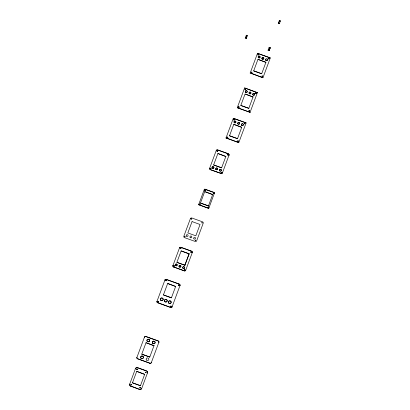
<?xml version="1.0" encoding="UTF-8"?>
<svg xmlns="http://www.w3.org/2000/svg" width="410" height="410" viewBox="0 0 410 410"><rect width="100%" height="100%" fill="white"/><g stroke="black" fill="none" stroke-linecap="round" stroke-linejoin="round"><path stroke-width="0.61" d="M213.774 193.417C213.338 191.941 212.785 194.453 213.815 193.248M174.388 265.931L174.142 266.274L173.727 266.131M210.412 168.469L210.581 168.956L211.094 168.705M255.614 93.265L256.286 93.285L255.65 93.065M269.165 58.707C267.884 59.265 269.211 57.631 269.073 58.948C268.079 59.537 268.524 57.497 269.185 58.44M227.119 137.242L227.586 137.652M227.837 137.309L227.719 137.663M228.308 154.739L228.062 155.083L227.642 154.934M238.42 106.882L238.615 107.266L239.045 107.194M251.976 72.59C251.694 71.371 250.72 73.231 251.889 72.749C251.586 73.006 250.899 71.642 251.965 72.16M158.419 301.693L158.163 302.032L157.748 301.883M130.944 384.713L131.015 384.401M130.985 384.488L131.22 385.046L131.656 384.744M131.656 384.795L131.646 384.395M165.625 280.332L165.804 280.722L166.24 280.665M184.259 269.872C185.135 268.401 184.915 271.21 184.285 269.77M221.036 172.277L221.016 172.559M221.713 172.559C220.426 171.467 222.24 173.512 221.174 172.169M233.649 119.807L233.905 119.474L234.32 119.633M234.361 119.894L234.382 119.612M244.939 89.477L245.329 88.996L245.657 89.564M257.818 54.894C259.474 54.791 256.87 55.119 258.531 54.55M145.473 372.459C146.575 371.46 145.663 373.628 145.627 372.085M171.406 306.403L170.903 306.803L170.806 306.111M200.106 204.206L199.578 204.667L199.445 203.97M204.6 190.178C205.712 189.123 204.944 191.572 204.641 190.009C205.395 188.918 205.497 191.147 204.646 190.102M246.825 36.203C246.835 35.06 245.908 36.746 246.774 36.203M269.196 48.211C269.811 47.529 269.539 48.851 269.226 48.078M279.4 21.217L279.548 21.52L279.881 21.325M129.703 384.134L129.734 383.996A1.701 1.619 13.7 0 0 130.769 386.092L139.538 389.397A1.701 1.619 13.7 0 0 141.706 388.454L147.472 372.926A1.701 1.619 13.7 0 0 146.437 370.835L137.632 367.662A1.701 1.619 13.7 0 0 135.464 368.605L129.703 384.134A1.701 1.619 13.7 0 0 130.739 386.225M136.909 357.464L136.935 357.361A1.133 1.081 13.7 0 0 137.627 358.76L149.87 363.275A1.133 1.081 13.7 0 0 151.316 362.645L158.88 342.294A1.133 1.081 13.7 0 0 158.188 340.9L145.919 336.482A1.133 1.081 13.7 0 0 144.474 337.112L136.909 357.464A1.133 1.081 13.7 0 0 137.601 358.858M135.464 368.605L135.433 368.744A1.701 1.619 13.7 0 1 137.601 367.801L146.401 370.968A1.701 1.619 13.7 0 1 147.436 373.064L147.472 372.926M132.456 382.827L140.461 385.707L132.456 382.827L136.714 371.352L144.684 374.366L136.714 371.352M144.474 337.112L144.448 337.215A1.133 1.081 13.7 0 1 145.893 336.584L158.163 341.002A1.133 1.081 13.7 0 1 158.854 342.396L158.88 342.294M141.773 354.158L149.773 357.038L141.773 354.158L146.016 342.719L153.996 345.702L146.016 342.719M156.963 301.417L156.989 301.319A1.256 1.194 13.7 0 0 157.681 302.713L170.642 307.49A1.133 1.081 13.7 0 0 172.087 306.859L180.036 285.478A1.235 1.179 13.7 0 0 179.344 284.084L166.357 279.41A1.133 1.081 13.7 0 0 164.912 280.035L156.963 301.417A1.256 1.194 13.7 0 0 157.655 302.816M164.912 280.035L164.887 280.138A1.133 1.081 13.7 0 1 166.332 279.512L179.319 284.186A1.235 1.179 13.7 0 1 180.01 285.58L180.036 285.478M139.538 389.397L130.769 386.092M163.426 294.928L171.426 297.809L163.426 294.928L167.669 283.484L175.649 286.467L167.669 283.484M141.706 388.454L141.737 388.316A1.701 1.619 13.7 0 1 140.871 389.223M172.912 265.654L172.933 265.552A1.133 1.081 13.7 0 0 173.625 266.951L184.269 270.892A1.133 1.081 13.7 0 0 185.715 270.262L192.3 252.545A1.133 1.081 13.7 0 0 191.608 251.145L180.938 247.307A1.133 1.081 13.7 0 0 179.493 247.937L172.912 265.654A1.133 1.081 13.7 0 0 173.599 267.048M149.87 363.275L149.896 363.173A1.133 1.081 13.7 0 0 151.341 362.548L151.316 362.645M179.493 247.937L179.472 248.035A1.133 1.081 13.7 0 1 180.912 247.409L191.583 251.248A1.133 1.081 13.7 0 1 192.275 252.647L192.3 252.545M176.889 262.349L184.895 265.229L176.889 262.349L181.138 250.91L189.138 253.79L184.895 265.229M181.138 250.91L189.118 253.892M170.642 307.49L170.668 307.387A1.133 1.081 13.7 0 0 172.113 306.757L172.087 306.859M198.773 204.323L198.814 204.154A0.569 0.538 13.7 0 0 199.157 204.851L208.188 208.285A0.569 0.538 13.7 0 0 208.91 207.967L214.415 193.12A0.569 0.538 13.7 0 0 214.071 192.418L205 189.159A0.569 0.538 13.7 0 0 204.282 189.471L198.773 204.323A0.569 0.538 13.7 0 0 199.116 205.02M199.936 204.61L200.018 203.954M200.459 203.037L208.464 205.917L200.459 203.037L204.723 191.526M184.269 270.892L184.295 270.79A1.133 1.081 13.7 0 0 185.74 270.159L185.715 270.262M204.282 189.471L204.241 189.64A0.569 0.538 13.7 0 1 204.959 189.328L214.03 192.587A0.569 0.538 13.7 0 1 214.374 193.289L214.415 193.12M209.648 168.254L216.234 150.537A1.133 1.081 13.7 0 1 217.679 149.906L228.349 153.745A1.133 1.081 13.7 0 1 229.036 155.144L222.456 172.861A1.133 1.081 13.7 0 1 221.01 173.491L210.34 169.648A1.133 1.081 13.7 0 1 209.648 168.254L209.674 168.151A1.133 1.081 13.7 0 0 210.104 169.417M205.302 190.337L205.364 190.081M210.34 169.648L221.036 173.389A1.133 1.081 13.7 0 0 222.481 172.759L222.456 172.861M216.234 150.537L216.208 150.639A1.133 1.081 13.7 0 1 217.654 150.009L228.324 153.847A1.133 1.081 13.7 0 1 229.016 155.246L229.036 155.144M213.63 164.948L221.631 167.828L213.63 164.948L217.879 153.509L225.854 156.492L217.879 153.509M245.226 38.156L246.307 35.219L247.373 35.598L246.292 38.535L245.226 38.156L245.462 37.356L246.528 37.74L246.43 38.13M245.364 37.746L245.462 37.356M246.307 35.219L247.373 35.598M246.292 38.535L246.528 37.74M208.188 208.285L208.229 208.116A0.569 0.538 13.7 0 0 208.951 207.798L208.91 207.967M208.429 207.142C206.922 207.281 209.443 207.798 208.208 206.881C207.035 207.475 209.044 208.218 208.434 206.947M225.982 138.042L233.321 118.3L246.123 122.908L238.784 142.649L226.007 137.945L238.225 142.342M205.297 191.731L212.687 194.576L204.682 191.695M213.384 193.607L213.764 193.325M233.321 118.3L246.123 122.908M229.518 135.787L237.518 138.667L229.518 135.787L233.767 124.343L241.741 127.325L233.767 124.343M237.272 107.712L250.079 112.319L237.272 107.712L244.621 87.935L257.393 92.68L244.621 87.935M240.808 105.457L248.814 108.337L240.808 105.457L245.067 93.982L253.037 96.996L245.636 94.187M250.151 73.129L257.506 53.32L270.308 57.928L262.954 77.736L250.192 72.96M257.506 53.32L270.308 57.928M253.687 70.874L261.688 73.754L253.687 70.874L257.951 59.363L265.952 62.243L261.688 73.754M257.951 59.363L265.911 62.412M268.094 50.271L268.376 49.328L269.442 49.712L269.16 50.655L268.094 50.271L269.16 47.355L270.231 47.739L269.16 50.655M269.16 47.355L270.195 47.873M269.15 47.77L269.15 47.77A0.569 0.538 13.7 0 1 269.652 47.719L269.662 47.683M262.954 77.736L250.776 73.17M278.282 23.334L279.323 20.5L280.394 20.884L279.348 23.718L278.282 23.334L278.503 22.591L278.39 22.893M279.323 20.5L280.394 20.884M279.348 23.718L279.456 23.278M279.487 23.314L279.569 22.975M136.73 369.046C136.607 370.532 138.114 368.641 136.745 369.102M216.941 150.977L217.105 150.649M217.638 151.167L217.546 150.66M237.759 141.004L237.738 141.373M262.574 76.47C262.098 75.015 261.621 77.536 262.615 76.301M210.443 168.382L210.53 168.802L211.037 168.782M244.273 123.553C245.231 122.513 244.811 124.886 244.293 123.543M244.954 123.789L244.816 123.22M227.77 137.586L227.637 137.017L227.125 137.263M239.066 107.256C238.907 105.431 237.913 108.373 239.132 107.036M190.886 251.986L191.132 252.488L191.552 252.047M228.303 154.826L227.945 155.2L227.601 154.852M171.426 297.809L175.675 286.364M149.773 357.038L154.022 345.599M184.915 265.127L189.138 253.79M140.461 385.707L144.715 374.233M221.631 167.828L225.879 156.389M208.464 205.917L212.728 194.407M269.293 50.117L270.231 47.739M237.518 138.667L241.767 127.223M248.814 108.337L253.067 96.862M250.079 112.319L257.424 92.542M158.409 301.786L158.045 302.149L157.691 301.709M165.604 280.435L166.127 280.225L166.27 280.696M245.687 89.431C244.119 89.851 246.405 89.098 244.99 89.431M233.659 119.72L234.12 119.371L234.371 119.807M184.997 269.857L184.884 270.113M139.759 387.773L140.399 387.506M246.794 36.259L246.384 35.977M279.866 21.381C279.569 22.207 279.251 20.792 279.364 21.438M137.401 369.323C136.212 370.107 137.232 367.913 137.391 369.369M217.587 151.244L217.684 150.89M249.029 110.777L249.177 110.5M249.075 110.7C250.023 110.136 249.552 111.781 249.039 110.818M237.738 141.107L237.959 140.82M238.43 141.286L237.81 141.347M213.185 192.9L213.425 193.438M244.304 123.466L244.539 123.195M238.42 106.933L239.107 107.082M227.601 154.688L228.021 154.411L228.283 154.842M190.937 251.914C190.701 253.621 192.275 251.33 190.911 252.017M130.985 384.539L131.666 384.703M221.707 172.538L221.077 172.543M165.635 280.353L166.229 280.179M140.451 387.927L139.789 387.819M262.569 76.378C261.672 76.993 261.928 75.189 262.615 76.04M217.613 151.147C216.854 152.038 216.834 150.024 217.638 150.906M237.785 141.03L238.405 141.122M180.871 248.547L180.297 248.532M255.758 92.87C254.928 93.957 256.967 93.659 256.117 92.855M244.929 123.764L244.314 123.63M210.468 168.413L211.042 168.459M227.652 154.616L228.267 154.749M157.763 301.565L158.378 301.704M131.6 384.816L130.99 384.667M258.484 54.966L257.875 54.812M234.294 119.951L233.838 120.109L233.674 119.705M184.362 269.626L184.987 269.867M170.883 306.06L170.842 306.659L171.4 306.316M279.446 21.217L279.851 21.361M199.977 204.441L199.403 204.139L200.054 204.288M217.546 151.208L216.967 150.967M227.673 137.616C226.832 138.252 227.176 136.407 227.796 137.324M190.983 251.955L191.485 252.068M234.223 120.007L233.685 119.797M184.838 270.067L184.3 269.857M170.857 306.162L171.344 306.332M246.723 36.234L246.369 36.054M270.123 48.078L270.016 48.037A0.569 0.538 13.7 0 0 269.16 47.729M199.157 204.851L207.66 207.911M173.625 266.951L184.295 270.79M157.681 302.713L170.078 307.177M137.627 358.76L149.896 363.173M171.16 306.05L171.375 306.413M238.236 140.83C238.994 141.317 237.61 142.065 237.738 141.091M146.068 372.065L146.001 372.798L145.509 372.326M279.774 21.105L279.856 21.428M249.618 110.51L249.5 111.238L249.039 110.726M180.897 248.306L180.421 248.106L180.226 248.557M174.342 265.941L173.886 265.716L173.661 266.151M166.286 280.245L166.055 280.86L165.614 280.425M180.923 248.393C180.154 247.01 180.226 249.833 180.943 248.291M158.393 301.796L157.947 301.37L157.686 301.898M184.023 266.726A0.943 0.897 13.7 0 1 184.433 268.15A0.943 0.897 13.7 0 1 182.901 268.002A0.943 0.897 13.7 0 1 183.536 266.674M167.147 300.453A1.363 1.297 13.7 0 1 166.178 301.919A1.363 1.297 13.7 0 1 164.543 301.089A1.363 1.297 13.7 0 1 165.23 299.474M165.568 299.377A1.363 1.297 13.7 0 1 167.039 300.125M143.392 357.043A1.363 1.297 13.7 0 1 142.424 358.514A1.363 1.297 13.7 0 1 140.784 357.679A1.363 1.297 13.7 0 1 141.47 356.07M141.809 355.972A1.363 1.297 13.7 0 1 143.285 356.72M154.524 341.351A1.363 1.297 13.7 0 1 154.806 343.252A1.363 1.297 13.7 0 1 152.807 343.308A1.363 1.297 13.7 0 1 152.874 341.397M153.171 341.217A1.363 1.297 13.7 0 1 154.211 341.192M140.666 389.295A1.701 1.619 13.7 0 1 139.789 389.321M213.379 166.67A0.943 0.897 13.7 0 1 213.697 168.069A0.943 0.897 13.7 0 1 212.211 167.972A0.943 0.897 13.7 0 1 212.662 166.624M259.873 56.36A0.943 0.897 13.7 0 1 259.832 57.569A0.943 0.897 13.7 0 1 258.561 57.61A0.943 0.897 13.7 0 1 258.387 56.401M258.551 56.231A0.943 0.897 13.7 0 1 259.694 56.196M267.556 59.793A0.943 0.897 13.7 0 1 266.121 60.362A0.943 0.897 13.7 0 1 266.09 58.866M267.028 58.809A0.943 0.897 13.7 0 1 267.515 59.327M238.892 122.375A0.943 0.897 13.7 0 1 239.512 123.738A0.943 0.897 13.7 0 1 237.974 123.799A0.943 0.897 13.7 0 1 238.405 122.395M243.376 124.543A0.943 0.897 13.7 0 1 242.12 125.434A0.943 0.897 13.7 0 1 241.782 123.943A0.943 0.897 13.7 0 1 243.325 124.312M246.805 90.815A0.943 0.897 13.7 0 1 246.999 92.132A0.943 0.897 13.7 0 1 245.616 92.173A0.943 0.897 13.7 0 1 245.667 90.851M245.872 90.728A0.943 0.897 13.7 0 1 246.589 90.702M250.192 92.009A0.943 0.897 13.7 0 1 250.812 93.372A0.943 0.897 13.7 0 1 249.275 93.434A0.943 0.897 13.7 0 1 249.705 92.03M254.513 93.736A0.943 0.897 13.7 0 1 253.903 95.12A0.943 0.897 13.7 0 1 252.837 93.977A0.943 0.897 13.7 0 1 254.349 93.557M184.587 236.555C185.115 237.867 185.602 235.576 184.587 236.555M201.766 222.758C202.289 224.07 202.791 221.784 201.766 222.758M178.591 285.114C179.354 286.252 179.385 283.92 178.606 285.104C179.032 286.441 179.631 284.14 178.591 285.114M195.211 240.362C195.688 241.695 196.262 239.419 195.211 240.362M140.466 387.891C139.677 389.034 139.748 386.691 140.466 387.891M191.168 218.873C191.429 220.252 192.357 218.099 191.168 218.873M173.702 265.782C173.717 267.407 175.019 265.075 173.702 265.782M190.409 218.622L183.849 236.237A1.133 1.081 13.7 0 0 184.541 237.636L195.211 241.475A1.133 1.081 13.7 0 0 196.656 240.844L203.211 223.23A1.133 1.081 13.7 0 0 202.525 221.83L191.854 217.992A1.133 1.081 13.7 0 0 190.409 218.622M192.054 221.595L187.831 232.936L195.831 235.811L200.054 224.475L192.054 221.595M179.196 266.705A0.943 0.897 13.7 0 0 180.815 266.633A0.943 0.897 13.7 0 0 179.913 265.321A0.943 0.897 13.7 0 0 179.196 266.705M175.47 265.372A0.943 0.897 13.7 0 0 177.089 265.275A0.943 0.897 13.7 0 0 176.162 263.978A0.943 0.897 13.7 0 0 175.47 265.372M175.444 265.475A0.943 0.897 13.7 0 0 177.064 265.378A0.943 0.897 13.7 0 0 176.136 264.081A0.943 0.897 13.7 0 0 175.444 265.475M179.17 266.802A0.943 0.897 13.7 0 0 180.789 266.736A0.943 0.897 13.7 0 0 179.887 265.424A0.943 0.897 13.7 0 0 179.17 266.802M182.968 268.232A0.943 0.897 13.7 0 0 184.567 267.986A0.943 0.897 13.7 0 0 183.511 266.777A0.943 0.897 13.7 0 0 182.968 268.232M193.909 238.82A0.943 0.897 13.7 0 0 195.508 238.569A0.943 0.897 13.7 0 0 194.453 237.364A0.943 0.897 13.7 0 0 193.909 238.82M190.107 237.39A0.943 0.897 13.7 0 0 191.731 237.318A0.943 0.897 13.7 0 0 190.829 236.006A0.943 0.897 13.7 0 0 190.107 237.39M186.386 236.058A0.943 0.897 13.7 0 0 188.005 235.96A0.943 0.897 13.7 0 0 187.078 234.663A0.943 0.897 13.7 0 0 186.386 236.058M160.756 300.146A1.363 1.297 13.7 0 0 163.067 299.782A1.363 1.297 13.7 0 0 161.54 298.039A1.363 1.297 13.7 0 0 160.756 300.146M164.758 301.581A1.363 1.297 13.7 0 0 167.07 301.222A1.363 1.297 13.7 0 0 165.543 299.479A1.363 1.297 13.7 0 0 164.758 301.581M168.761 303.021A1.363 1.297 13.7 0 0 171.072 302.662A1.363 1.297 13.7 0 0 169.54 300.919A1.363 1.297 13.7 0 0 168.761 303.021M160.781 300.043A1.363 1.297 13.7 0 0 163.093 299.679A1.363 1.297 13.7 0 0 161.566 297.937A1.363 1.297 13.7 0 0 160.781 300.043M168.782 302.923A1.363 1.297 13.7 0 0 171.098 302.559A1.363 1.297 13.7 0 0 169.566 300.817A1.363 1.297 13.7 0 0 168.782 302.923M140.999 358.176A1.363 1.297 13.7 0 0 143.315 357.817A1.363 1.297 13.7 0 0 141.783 356.075A1.363 1.297 13.7 0 0 140.999 358.176M146.467 360.031A1.363 1.297 13.7 0 0 148.779 359.672A1.363 1.297 13.7 0 0 147.251 357.93A1.363 1.297 13.7 0 0 146.467 360.031M147.257 341.371A1.363 1.297 13.7 0 0 149.573 341.007A1.363 1.297 13.7 0 0 148.041 339.265A1.363 1.297 13.7 0 0 147.257 341.371M152.699 343.329A1.363 1.297 13.7 0 0 155.011 342.965A1.363 1.297 13.7 0 0 153.483 341.222A1.363 1.297 13.7 0 0 152.699 343.329M147.282 341.269A1.363 1.297 13.7 0 0 149.594 340.905A1.363 1.297 13.7 0 0 148.066 339.162A1.363 1.297 13.7 0 0 147.282 341.269M219.734 170.734A0.943 0.897 13.7 0 0 221.333 170.483A0.943 0.897 13.7 0 0 220.278 169.279A0.943 0.897 13.7 0 0 219.734 170.734M215.932 169.304A0.943 0.897 13.7 0 0 217.556 169.233A0.943 0.897 13.7 0 0 216.654 167.921A0.943 0.897 13.7 0 0 215.932 169.304M212.185 168.074A0.943 0.897 13.7 0 0 213.805 167.977A0.943 0.897 13.7 0 0 212.877 166.68A0.943 0.897 13.7 0 0 212.185 168.074M215.911 169.402A0.943 0.897 13.7 0 0 217.531 169.335A0.943 0.897 13.7 0 0 216.629 168.023A0.943 0.897 13.7 0 0 215.911 169.402M219.709 170.832A0.943 0.897 13.7 0 0 221.308 170.586A0.943 0.897 13.7 0 0 220.252 169.376A0.943 0.897 13.7 0 0 219.709 170.832M262.113 58.753A0.943 0.897 13.7 0 0 263.738 58.686A0.943 0.897 13.7 0 0 262.83 57.374A0.943 0.897 13.7 0 0 262.113 58.753M265.818 60.28A0.943 0.897 13.7 0 0 267.438 60.183A0.943 0.897 13.7 0 0 266.51 58.886A0.943 0.897 13.7 0 0 265.818 60.28M262.072 58.922A0.943 0.897 13.7 0 0 263.697 58.855A0.943 0.897 13.7 0 0 262.789 57.543A0.943 0.897 13.7 0 0 262.072 58.922M258.408 57.666A0.943 0.897 13.7 0 0 260.007 57.415A0.943 0.897 13.7 0 0 258.946 56.211A0.943 0.897 13.7 0 0 258.408 57.666M234.259 122.477A0.943 0.897 13.7 0 0 235.858 122.226A0.943 0.897 13.7 0 0 234.802 121.022A0.943 0.897 13.7 0 0 234.259 122.477M241.649 125.193A0.943 0.897 13.7 0 0 243.268 125.101A0.943 0.897 13.7 0 0 242.336 123.799A0.943 0.897 13.7 0 0 241.649 125.193M237.902 123.835A0.943 0.897 13.7 0 0 239.527 123.769A0.943 0.897 13.7 0 0 238.62 122.457A0.943 0.897 13.7 0 0 237.902 123.835M234.233 122.58A0.943 0.897 13.7 0 0 235.832 122.329A0.943 0.897 13.7 0 0 234.776 121.124A0.943 0.897 13.7 0 0 234.233 122.58M252.939 94.864A0.943 0.897 13.7 0 0 254.559 94.771A0.943 0.897 13.7 0 0 253.631 93.47A0.943 0.897 13.7 0 0 252.939 94.864M249.198 93.506A0.943 0.897 13.7 0 0 250.817 93.439A0.943 0.897 13.7 0 0 249.915 92.127A0.943 0.897 13.7 0 0 249.198 93.506M245.528 92.25A0.943 0.897 13.7 0 0 247.127 91.999A0.943 0.897 13.7 0 0 246.072 90.794A0.943 0.897 13.7 0 0 245.528 92.25"/></g></svg>
